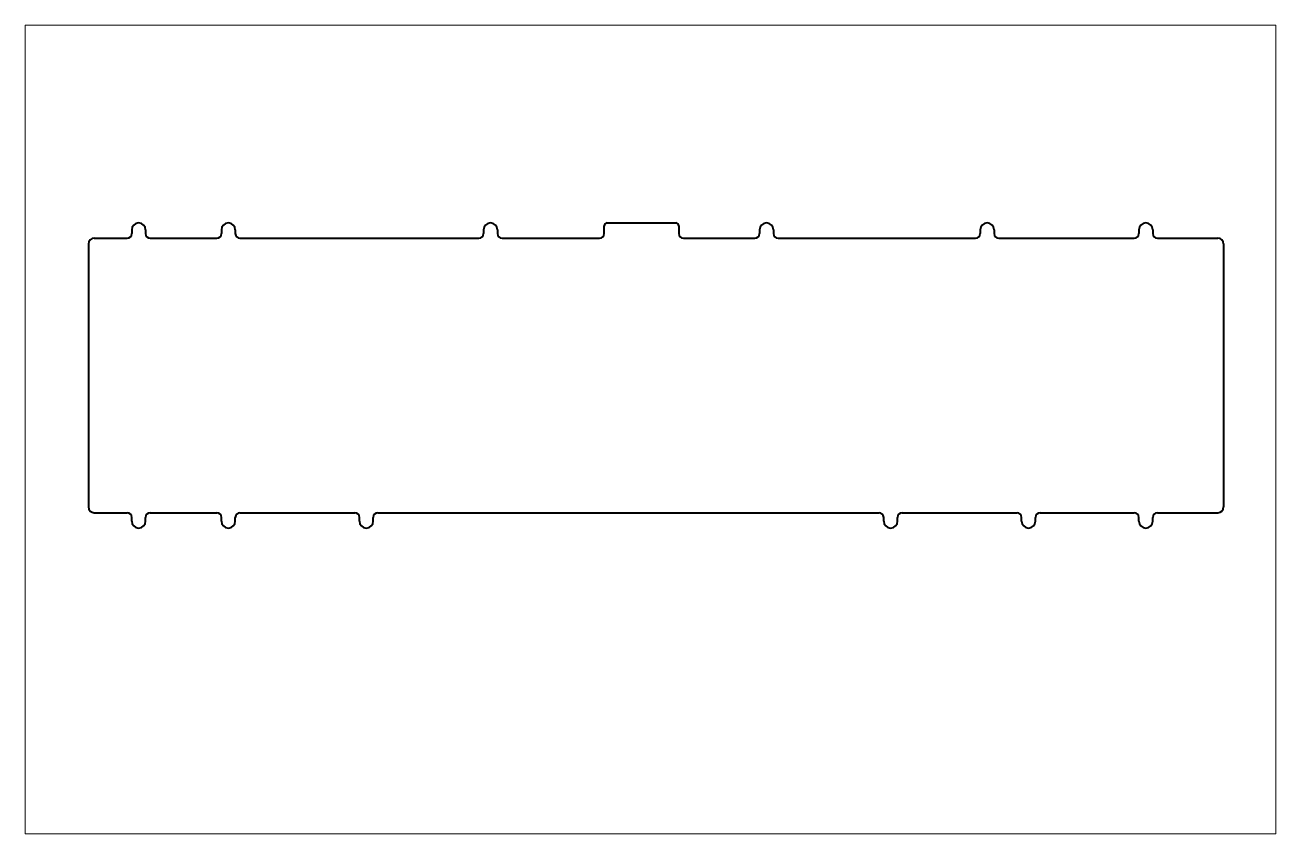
# Paper-space layout 'Sheet1' of a CAD drawing. Header units: millimetres, sheet in inches. Extents: x 0 to 17, y 0 to 11.
# The model-space entities are those that its viewports show. They can reach past a viewport. Long polylines and large blocks are cut down to what shows.
import ezdxf

# ---------------------------------------------------------------- set-up
doc = ezdxf.new("R2010")
doc.units = ezdxf.units.MM
doc.header["$LTSCALE"] = 0.5
doc.layers.add('ModelSketch_Visible', color=7, linetype='Continuous', lineweight=40)

msp = doc.modelspace()

# ---------------------------------------------------------------- linework, layer by layer
at = {"layer": 'ModelSketch_Visible'}
for p, q in [((39.14, 208.63), (39.14, 207.37)), ((43.94, 208.63), (43.94, 207.37)), ((70.1, 208.63), (70.1, 207.37)), ((74.9, 208.63), (74.9, 207.37)), ((160.58, 208.63), (160.58, 207.37)), ((165.38, 208.63), (165.38, 207.37)), ((202.26, 207.37), (202.26, 210.03)), ((203.26, 211.03), (226.96, 211.03)), ((227.96, 210.03), (227.96, 207.37)), ((255.83, 208.63), (255.83, 207.37)), ((260.63, 208.63), (260.63, 207.37)), ((332.03, 208.63), (332.03, 207.37)), ((336.83, 208.63), (336.83, 207.37)), ((386.8, 208.63), (386.8, 207.37)), ((391.6, 208.63), (391.6, 207.37)), ((24.22, 203.77), (24.22, 112.95)), ((26.22, 205.77), (37.54, 205.77)), ((45.54, 205.77), (68.5, 205.77)), ((76.5, 205.77), (158.98, 205.77)), ((166.98, 205.77), (200.66, 205.77)), ((229.56, 205.77), (254.23, 205.77)), ((262.23, 205.77), (330.43, 205.77)), ((338.43, 205.77), (385.2, 205.77)), ((393.2, 205.77), (414.05, 205.77)), ((416.05, 203.77), (416.05, 112.95)), ((26.22, 110.95), (37.54, 110.95)), ((39.14, 108.08), (39.14, 109.35)), ((43.94, 108.08), (43.94, 109.35)), ((45.54, 110.95), (68.5, 110.95)), ((70.1, 108.08), (70.1, 109.35)), ((74.9, 108.08), (74.9, 109.35)), ((76.5, 110.95), (116.12, 110.95)), ((117.72, 108.08), (117.72, 109.35)), ((122.52, 108.08), (122.52, 109.35)), ((124.12, 110.95), (297.1, 110.95)), ((298.7, 108.08), (298.7, 109.35)), ((303.5, 108.08), (303.5, 109.35)), ((305.1, 110.95), (344.72, 110.95)), ((346.32, 108.08), (346.32, 109.35)), ((351.12, 108.08), (351.12, 109.35)), ((352.72, 110.95), (385.2, 110.95)), ((386.8, 108.08), (386.8, 109.35)), ((391.6, 108.08), (391.6, 109.35)), ((393.2, 110.95), (414.05, 110.95))]:
    msp.add_line(p, q, dxfattribs=at)
for centre, radius, start, end in [((37.54, 207.37), 1.6, 270, 0), ((41.54, 208.63), 2.4, 0, 180), ((45.54, 207.37), 1.6, 180, 270), ((68.5, 207.37), 1.6, 270, 0), ((72.5, 208.63), 2.4, 0, 180), ((76.5, 207.37), 1.6, 180, 270), ((158.98, 207.37), 1.6, 270, 0), ((162.98, 208.63), 2.4, 0, 180), ((166.98, 207.37), 1.6, 180, 270), ((200.66, 207.37), 1.6, 270, 0), ((203.26, 210.03), 1, 90, 180), ((226.96, 210.03), 1, 0, 90), ((229.56, 207.37), 1.6, 180, 270), ((254.23, 207.37), 1.6, 270, 0), ((258.23, 208.63), 2.4, 0, 180), ((262.23, 207.37), 1.6, 180, 270), ((330.43, 207.37), 1.6, 270, 0), ((334.43, 208.63), 2.4, 0, 180), ((338.43, 207.37), 1.6, 180, 270), ((385.2, 207.37), 1.6, 270, 0), ((389.2, 208.63), 2.4, 0, 180), ((393.2, 207.37), 1.6, 180, 270), ((26.22, 203.77), 2, 90, 180), ((414.05, 203.77), 2, 0, 90), ((26.22, 112.95), 2, 180, 270), ((414.05, 112.95), 2, 270, 0), ((37.54, 109.35), 1.6, 0, 90), ((41.54, 108.08), 2.4, 180, 0), ((45.54, 109.35), 1.6, 90, 180), ((68.5, 109.35), 1.6, 0, 90), ((72.5, 108.08), 2.4, 180, 0), ((76.5, 109.35), 1.6, 90, 180), ((116.12, 109.35), 1.6, 0, 90), ((120.12, 108.08), 2.4, 180, 0), ((124.12, 109.35), 1.6, 90, 180), ((297.1, 109.35), 1.6, 0, 90), ((301.1, 108.08), 2.4, 180, 0), ((305.1, 109.35), 1.6, 90, 180), ((344.72, 109.35), 1.6, 0, 90), ((348.72, 108.08), 2.4, 180, 0), ((352.72, 109.35), 1.6, 90, 180), ((385.2, 109.35), 1.6, 0, 90), ((389.2, 108.08), 2.4, 180, 0), ((393.2, 109.35), 1.6, 90, 180)]:
    msp.add_arc(centre, radius, start, end, dxfattribs=at)

psp = doc.layouts.new('Sheet1')

# ---------------------------------------------------------------- viewports
at = {"layer": '0', "view_target_point": (218.212, 139.7)}
psp.add_viewport(center=(8.5, 5.5), size=(17, 11), view_center_point=(0, 0), view_height=279.4, dxfattribs=at)

doc.saveas('drawing.dxf')
